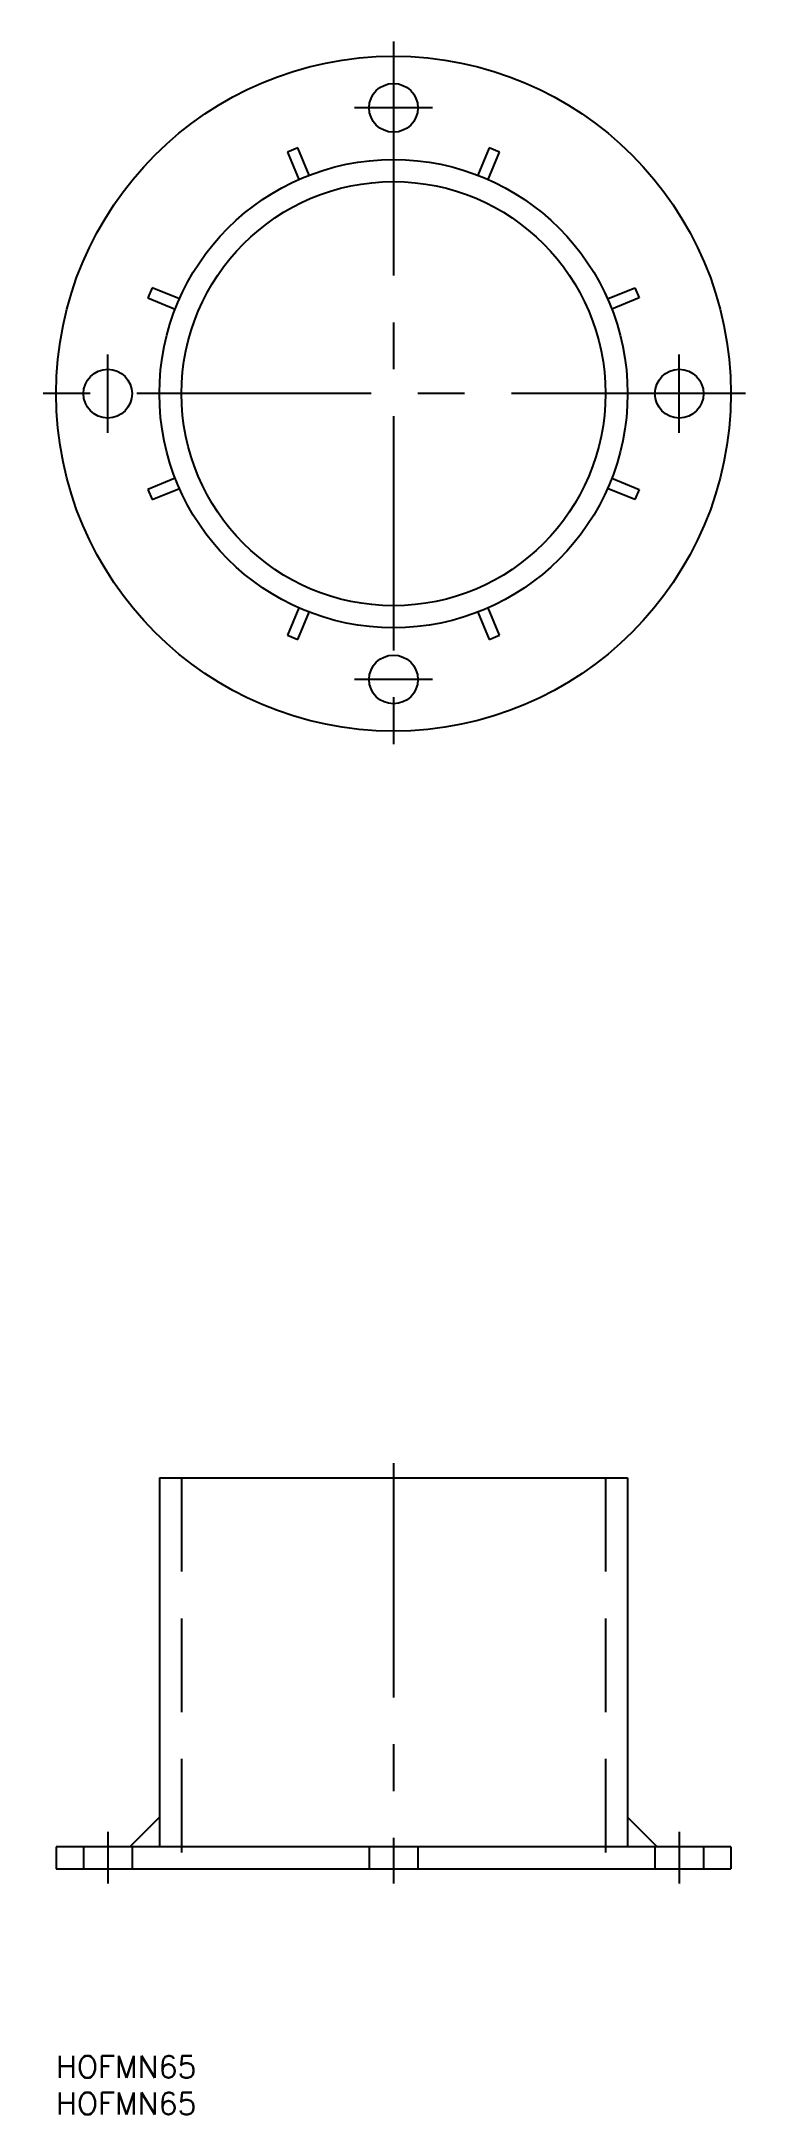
# Model space of a CAD drawing. Extents: x -48 to 48, y -233 to 48.
import ezdxf

# ---------------------------------------------------------------- set-up
doc = ezdxf.new("R2010")
doc.units = 0
doc.linetypes.add('CENTER', pattern=[50.8, 31.75, -6.35, 6.35, -6.35])
doc.linetypes.add('DASHED', pattern=[19.05, 12.7, -6.35])
doc.layers.get('0').update_dxf_attribs({"linetype": 'CONTINUOUS'})
doc.layers.add('CENTER', color=1, linetype='CENTER')
doc.styles.get("Standard").update_dxf_attribs({"font": 'txt.shx', "height": 3, "bigfont": 'bigfont.shx'})

# ---------------------------------------------------------------- blocks, each defined once
blk = doc.blocks.new('*U11')
at = {"color": 7, "linetype": 'CONTINUOUS'}
blk.add_text('HOFMN65', height=3, dxfattribs=at).set_placement((-45.75, -233.31))
blk = doc.blocks.new('*U12')
at = {"color": 7, "linetype": 'CONTINUOUS'}
blk.add_text('HOFMN65', height=3, dxfattribs=at).set_placement((-45.75, -228.33))

msp = doc.modelspace()

# ---------------------------------------------------------------- linework, layer by layer
at = {"color": 7, "linetype": 'CONTINUOUS'}
for p, q in [((-12.99, 33.32), (-14.37, 32.74)), ((-14.37, 32.74), (-12.84, 29.04)), ((-11.45, 29.61), (-12.99, 33.32)), ((12.99, 33.32), (11.45, 29.61)), ((12.84, 29.04), (14.37, 32.74)), ((14.37, 32.74), (12.99, 33.32)), ((-32.74, 14.37), (-33.32, 12.99)), ((-29.04, 12.84), (-32.74, 14.37)), ((29.04, 12.84), (32.74, 14.37)), ((32.74, 14.37), (33.32, 12.99)), ((-33.32, 12.99), (-29.61, 11.45)), ((33.32, 12.99), (29.61, 11.45)), ((-29.61, -11.45), (-33.32, -12.99)), ((-33.32, -12.99), (-32.74, -14.37)), ((-32.74, -14.37), (-29.04, -12.84)), ((32.74, -14.37), (29.04, -12.84)), ((29.61, -11.45), (33.32, -12.99)), ((33.32, -12.99), (32.74, -14.37)), ((-12.84, -29.04), (-14.37, -32.74)), ((-12.99, -33.32), (-11.45, -29.61)), ((11.45, -29.61), (12.99, -33.32)), ((14.37, -32.74), (12.84, -29.04)), ((-14.37, -32.74), (-12.99, -33.32)), ((12.99, -33.32), (14.37, -32.74)), ((-31.75, -147), (-31.75, -197)), ((-31.75, -147), (31.75, -147)), ((31.75, -147), (31.75, -197)), ((-35.75, -197), (-31.75, -193)), ((35.75, -197), (31.75, -193)), ((45.75, -197), (-45.75, -197)), ((-45.75, -197), (-45.75, -200)), ((45.75, -197), (45.75, -200)), ((-45.75, -200), (45.75, -200))]:
    msp.add_line(p, q, dxfattribs=at)
at = {"color": 3, "linetype": 'DASHED'}
for p, q in [((-28.75, -147), (-28.75, -200)), ((28.75, -147), (28.75, -200)), ((-42.05, -197), (-42.05, -200)), ((-35.45, -197), (-35.45, -200)), ((-3.3, -197), (-3.3, -200)), ((3.3, -197), (3.3, -200)), ((35.45, -197), (35.45, -200)), ((42.05, -197), (42.05, -200))]:
    msp.add_line(p, q, dxfattribs=at)
at = {"color": 7, "linetype": 'CONTINUOUS'}
for centre, radius in [((0, 0), 45.75), ((0, 38.75), 3.3), ((0, 0), 31.75), ((0, 0), 28.75), ((-38.75, 0), 3.3), ((38.75, 0), 3.3), ((0, -38.75), 3.3)]:
    msp.add_circle(centre, radius, dxfattribs=at)
at = {"layer": 'CENTER', "color": 1, "linetype": 'CENTER'}
for p, q in [((0, 47.75), (0, -47.75)), ((5.3, 38.75), (-5.3, 38.75)), ((-38.75, -5.3), (-38.75, 5.3)), ((38.75, -5.3), (38.75, 5.3)), ((47.75, 0), (-47.75, 0)), ((5.3, -38.75), (-5.3, -38.75)), ((0, -145), (0, -202)), ((-38.75, -195), (-38.75, -202)), ((38.75, -195), (38.75, -202))]:
    msp.add_line(p, q, dxfattribs=at)

# ---------------------------------------------------------------- block references
at = {"color": 7, "linetype": 'CONTINUOUS'}
for name in ['*U12', '*U11']:
    msp.add_blockref(name, (0, 0), dxfattribs=at)

doc.saveas('drawing.dxf')
